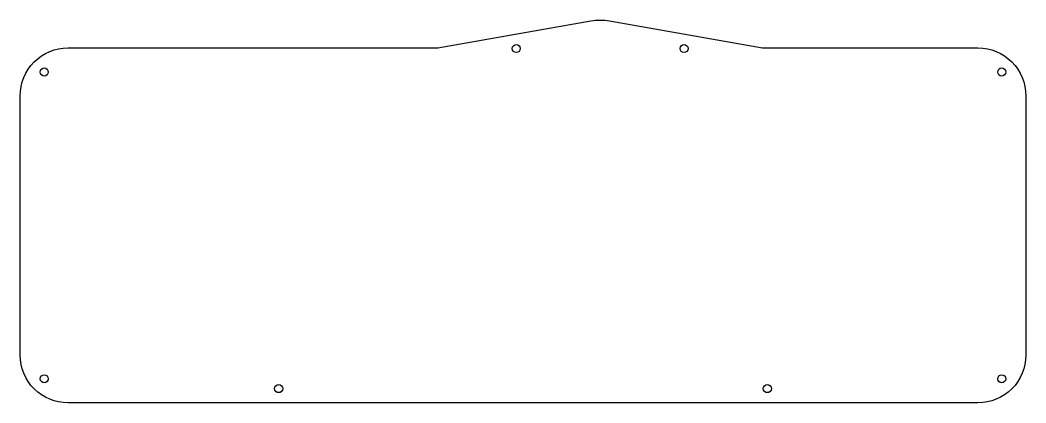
# Model space of a CAD drawing. Header units: millimetres. Extents: x -371 to 17, y -128 to 20.
import ezdxf

# ---------------------------------------------------------------- set-up
doc = ezdxf.new("R2010")
doc.units = ezdxf.units.MM
doc.layers.get('0').update_dxf_attribs({"linetype": 'CONTINUOUS'})

msp = doc.modelspace()

# ---------------------------------------------------------------- linework, layer by layer
msp.add_lwpolyline([(-371.31, -109.65), (-371.31, -9.63, -0.414214), (-352.81, 8.87), (-210.17, 8.87), (-151.11, 19.29, -0.087529), (-143.98, 19.29), (-84.93, 8.87), (-1.81, 8.87, -0.414214), (16.69, -9.63), (16.69, -109.65, -0.414214), (-1.81, -128.15), (-352.81, -128.15, -0.414214)], format="xyb", close=True)
for centre in [(-179.92, 8.63), (-115.17, 8.63), (-362, -0.43), (7.38, -0.43), (-362, -118.84), (7.38, -118.84), (-271.56, -122.65), (-83.06, -122.65)]:
    msp.add_circle(centre, 1.55)

doc.saveas('drawing.dxf')
